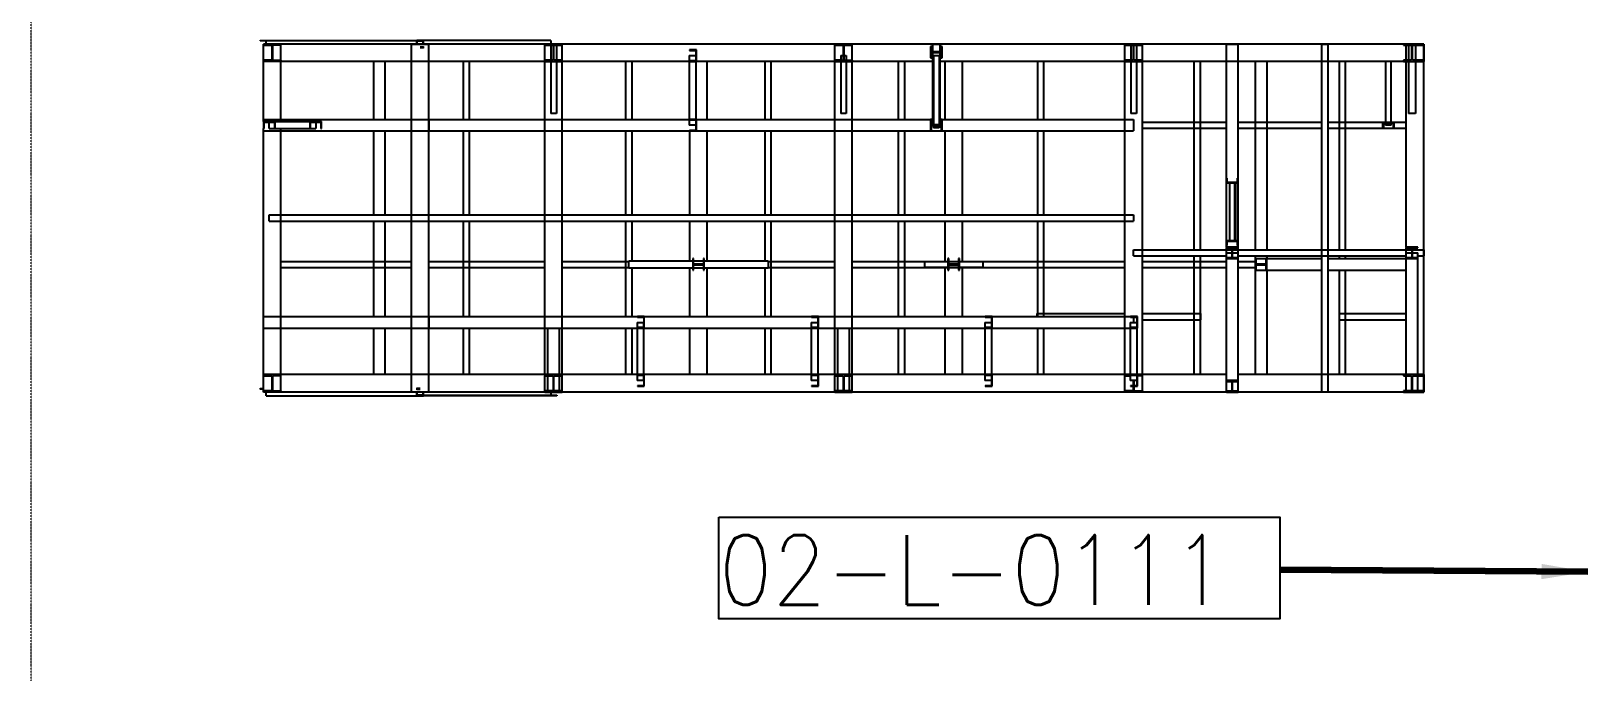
# Model space of a CAD drawing. Header units: inches. Extents: x 9 to 553326, y 5 to 186380.
# Drawn here: x 162965 to 176381, y 109157 to 114678 of the extents above; entities that cross this region are included whole.
import ezdxf

# ---------------------------------------------------------------- set-up
doc = ezdxf.new("R2010")
doc.units = ezdxf.units.IN
doc.header["$MEASUREMENT"] = 0
doc.linetypes.add('DIVIDE2', pattern=[0.625, 0.25, -0.125, 0, -0.125, 0, -0.125])
for name, color, linetype in [('_Auto', 7, 'Continuous'), ('CABLEROUTEALL-EMBED 1_DWG$0$DwgTemplate', 7, 'Continuous'), ('Pointers', 136, 'Continuous')]:
    doc.layers.add(name, color=color, linetype=linetype)
doc.layers.add('Layout', color=6, linetype='Continuous', lineweight=20)
doc.styles.add('HZTXT', font='txt_qlt.shx', dxfattribs={"width": 0.7, "bigfont": 'hztxt.shx'})
doc.dimstyles.new('ISO-25', dxfattribs={"dimtxt": 2.5, "dimasz": 2.5, "dimexe": 1.25, "dimexo": 0.625, "dimtad": 1, "dimtxsty": 'HZTXT', "dimcen": 2.5, "dimclrd": 256, "dimclre": 256, "dimclrt": 256, "dimadec": 4, "dimazin": 0, "dimtfac": 1, "dimtmove": 0, "dimatfit": 3, "dimfxl": 1, "dimlwd": -1, "dimlwe": -1, "dimarcsym": 0})

msp = doc.modelspace()

# ---------------------------------------------------------------- linework, layer by layer
at = {"layer": '_Auto', "color": 7, "linetype": 'Continuous'}
msp.add_lwpolyline([(168891, 110491), (173725, 110491), (173725, 109614), (168891, 109613)], close=True, dxfattribs=at)
at = {"layer": 'CABLEROUTEALL-EMBED 1_DWG$0$DwgTemplate', "color": 252, "linetype": 'Continuous'}
for p, q in [((164938, 114599), (166288, 114599)), ((164938, 114594), (164938, 114599)), ((166288, 114594), (164938, 114594)), ((164991, 114567), (164991, 114594)), ((166287, 114594), (166287, 114567)), ((166345, 114599), (166288, 114599)), ((166288, 114599), (166288, 114594)), ((166288, 114594), (166341, 114594)), ((166292, 114567), (166292, 114594)), ((166341, 114594), (166341, 114567)), ((167442, 114599), (166345, 114599)), ((166345, 114567), (166345, 114599)), ((167442, 114599), (167442, 114567)), ((164967, 114417), (164967, 114567)), ((167392, 114567), (164967, 114567)), ((164967, 113900), (164967, 114567)), ((164967, 114567), (165117, 114567)), ((164967, 114567), (164967, 114557)), ((165117, 114567), (164967, 114567)), ((164967, 114557), (165038, 114557)), ((165038, 114557), (165038, 114427)), ((165045, 114557), (165045, 114427)), ((165117, 114557), (165045, 114557)), ((165117, 113898), (165117, 114567)), ((165117, 114557), (165117, 114567)), ((166242, 114567), (166392, 114567)), ((166242, 111568), (166242, 114567)), ((166346, 114541), (166317, 114541)), ((166317, 114536), (166346, 114536)), ((166346, 114541), (166351, 114541)), ((166346, 114536), (166346, 114541)), ((166351, 114536), (166346, 114536)), ((166392, 111568), (166392, 114567)), ((167392, 114567), (167392, 114557)), ((167542, 114567), (167392, 114567)), ((167392, 114427), (167392, 114557)), ((167392, 114557), (167463, 114557)), ((167443, 114567), (167443, 113968)), ((167443, 114567), (167491, 114567)), ((167463, 114557), (167463, 114427)), ((167470, 114557), (167542, 114557)), ((167470, 114427), (167470, 114557)), ((167491, 114567), (167491, 113968)), ((172391, 114567), (167542, 114567)), ((167542, 114557), (167542, 114567)), ((167542, 114427), (167542, 114557)), ((168636, 114467), (168696, 114467)), ((168636, 114467), (168636, 113868)), ((168699, 114517), (168639, 114517)), ((168639, 114517), (168639, 114512)), ((168639, 114512), (168694, 114512)), ((168694, 114512), (168694, 114422)), ((168696, 113868), (168696, 114467)), ((168699, 114417), (168699, 114517)), ((169891, 114567), (170041, 114567)), ((169891, 114566), (169891, 114567)), ((170041, 114567), (169891, 114567)), ((169891, 114567), (169891, 114566)), ((169891, 114566), (169891, 114556)), ((170041, 114566), (169891, 114566)), ((169891, 114426), (169891, 114556)), ((169891, 114556), (169963, 114556)), ((169942, 114467), (169942, 113968)), ((169942, 114467), (169990, 114467)), ((169963, 114556), (169963, 114426)), ((169970, 114556), (170041, 114556)), ((169970, 114426), (169970, 114556)), ((169990, 114467), (169990, 113968)), ((170041, 114566), (170041, 114567)), ((170041, 114566), (170041, 114567)), ((170041, 114556), (170041, 114566)), ((170041, 114426), (170041, 114556)), ((170724, 114547), (170716, 114547)), ((170716, 114547), (170716, 114447)), ((170716, 114447), (170724, 114447)), ((170724, 114500), (170724, 114547)), ((170808, 114500), (170724, 114500)), ((170724, 114494), (170808, 114494)), ((170724, 114447), (170724, 114494)), ((170735, 114567), (170798, 114567)), ((170735, 114500), (170735, 114567)), ((170735, 113871), (170735, 114494)), ((170742, 114467), (170790, 114467)), ((170742, 114467), (170742, 113845)), ((170790, 114467), (170790, 113845)), ((170798, 114500), (170798, 114567)), ((170798, 113871), (170798, 114494)), ((170816, 114547), (170808, 114547)), ((170808, 114547), (170808, 114500)), ((170808, 114494), (170808, 114447)), ((170808, 114447), (170816, 114447)), ((170816, 114447), (170816, 114547)), ((172391, 114567), (172391, 114557)), ((172541, 114567), (172391, 114567)), ((172391, 114557), (172462, 114557)), ((172391, 114427), (172391, 114557)), ((172442, 114567), (172442, 113968)), ((172442, 114567), (172490, 114567)), ((172462, 114557), (172462, 114427)), ((172469, 114557), (172541, 114557)), ((172469, 114427), (172469, 114557)), ((172490, 114567), (172490, 113968)), ((174791, 114567), (172541, 114567)), ((172541, 114557), (172541, 114567)), ((172541, 114427), (172541, 114557)), ((173266, 114567), (173366, 114567)), ((173266, 113411), (173266, 114567)), ((173366, 113411), (173366, 114567)), ((174089, 111568), (174089, 114567)), ((174089, 114567), (174142, 114567)), ((174142, 111568), (174142, 114567)), ((174941, 114567), (174791, 114567)), ((174791, 114567), (174791, 114557)), ((174791, 114557), (174862, 114557)), ((174816, 114427), (174816, 114557)), ((174836, 114567), (174896, 114567)), ((174836, 114567), (174836, 113968)), ((174862, 114557), (174862, 114427)), ((174869, 114557), (174941, 114557)), ((174869, 114427), (174869, 114557)), ((174896, 114567), (174896, 113968)), ((174941, 114567), (174966, 114567)), ((174966, 114567), (174941, 114567)), ((174966, 114567), (174941, 114567)), ((174941, 114557), (174941, 114567)), ((174941, 114557), (174966, 114557)), ((174966, 111568), (174966, 114567)), ((174966, 114567), (174966, 114417)), ((174966, 114557), (174966, 114567)), ((164967, 114417), (164967, 114427)), ((165038, 114427), (164967, 114427)), ((167392, 114417), (164967, 114417)), ((165117, 114417), (164967, 114417)), ((165045, 114427), (165117, 114427)), ((165117, 114427), (165117, 114417)), ((165917, 113918), (165917, 114417)), ((166017, 113918), (166017, 114417)), ((166690, 113918), (166690, 114417)), ((166743, 113918), (166743, 114417)), ((167392, 114427), (167392, 114417)), ((167463, 114427), (167392, 114427)), ((167392, 111718), (167392, 114417)), ((167392, 114417), (167542, 114417)), ((167542, 114427), (167470, 114427)), ((167542, 114417), (167542, 114427)), ((167542, 111718), (167542, 114417)), ((168636, 114417), (167542, 114417)), ((168090, 113918), (168090, 114417)), ((168143, 113918), (168143, 114417)), ((168639, 114422), (168639, 114417)), ((168694, 114422), (168639, 114422)), ((168639, 114417), (168699, 114417)), ((169891, 114417), (168699, 114417)), ((168791, 113918), (168791, 114417)), ((169290, 113918), (169290, 114417)), ((169343, 113918), (169343, 114417)), ((169891, 114426), (169891, 114427)), ((169942, 114427), (169891, 114427)), ((169891, 114426), (169891, 114416)), ((169963, 114426), (169891, 114426)), ((169891, 111718), (169891, 114416)), ((169891, 114416), (170041, 114416)), ((170041, 114426), (169970, 114426)), ((169990, 114427), (170041, 114427)), ((170041, 114427), (170041, 114426)), ((170041, 114416), (170041, 114426)), ((170742, 114417), (170041, 114417)), ((170041, 111718), (170041, 114416)), ((170440, 113918), (170440, 114417)), ((170493, 113918), (170493, 114417)), ((172391, 114417), (170790, 114417)), ((170841, 113918), (170841, 114417)), ((170991, 113918), (170991, 114417)), ((171640, 113918), (171640, 114417)), ((171693, 113918), (171693, 114417)), ((172462, 114427), (172391, 114427)), ((172391, 114427), (172391, 114417)), ((172391, 114417), (172541, 114417)), ((172391, 111568), (172391, 114417)), ((172541, 114427), (172469, 114427)), ((172541, 114417), (172541, 114427)), ((174791, 114417), (172541, 114417)), ((172541, 111568), (172541, 114417)), ((172989, 112794), (172989, 114417)), ((173042, 112794), (173042, 114417)), ((173516, 112794), (173516, 114417)), ((173616, 112794), (173616, 114417)), ((174239, 112794), (174239, 114417)), ((174292, 112794), (174292, 114417)), ((174638, 114417), (174638, 113868)), ((174686, 113868), (174686, 114417)), ((174791, 114427), (174791, 114417)), ((174862, 114427), (174791, 114427)), ((174791, 114417), (174941, 114417)), ((174816, 112818), (174816, 114417)), ((174941, 114427), (174869, 114427)), ((174966, 114427), (174941, 114427)), ((174941, 114417), (174941, 114427)), ((174966, 114417), (174941, 114417)), ((174941, 114417), (174966, 114417)), ((174966, 114417), (174966, 114427)), ((164967, 113900), (164967, 113918)), ((164967, 113918), (166391, 113918)), ((166391, 113918), (168636, 113918)), ((166391, 113818), (166391, 113918)), ((166391, 113918), (166391, 113818)), ((167491, 113968), (167443, 113968)), ((168639, 113918), (168639, 113913)), ((168699, 113918), (168639, 113918)), ((168639, 113913), (168694, 113913)), ((168694, 113913), (168694, 113823)), ((168699, 113918), (170716, 113918)), ((168699, 113818), (168699, 113918)), ((169990, 113968), (169942, 113968)), ((170724, 113918), (170716, 113918)), ((170716, 113918), (170716, 113818)), ((170724, 113918), (170742, 113918)), ((170724, 113871), (170724, 113918)), ((170790, 113918), (170808, 113918)), ((170816, 113918), (170808, 113918)), ((170808, 113918), (170808, 113871)), ((170816, 113918), (172466, 113918)), ((170816, 113818), (170816, 113918)), ((172490, 113968), (172442, 113968)), ((172466, 113918), (172466, 113818)), ((174896, 113968), (174836, 113968)), ((164967, 113900), (164967, 113840)), ((165067, 113900), (164967, 113900)), ((164967, 113840), (164972, 113840)), ((164967, 111568), (164967, 113840)), ((164967, 113818), (164967, 113840)), ((164967, 113818), (166391, 113818)), ((164972, 113895), (165062, 113895)), ((164972, 113840), (164972, 113895)), ((165017, 113838), (165017, 113898)), ((165417, 113898), (165017, 113898)), ((165017, 113838), (165417, 113838)), ((165062, 113895), (165062, 113840)), ((165062, 113840), (165067, 113840)), ((165067, 113840), (165067, 113900)), ((165117, 111568), (165117, 113838)), ((165367, 113900), (165367, 113840)), ((165467, 113900), (165367, 113900)), ((165367, 113840), (165372, 113840)), ((165372, 113895), (165462, 113895)), ((165372, 113840), (165372, 113895)), ((165417, 113898), (165417, 113838)), ((165462, 113895), (165462, 113840)), ((165462, 113840), (165467, 113840)), ((165467, 113840), (165467, 113900)), ((165917, 113094), (165917, 113818)), ((166017, 113094), (166017, 113818)), ((166391, 113818), (168639, 113818)), ((166690, 113094), (166690, 113818)), ((166743, 113094), (166743, 113818)), ((168090, 113094), (168090, 113818)), ((168143, 113094), (168143, 113818)), ((168696, 113868), (168636, 113868)), ((168639, 113823), (168639, 113818)), ((168694, 113823), (168639, 113823)), ((168639, 113818), (168699, 113818)), ((168641, 113094), (168641, 113818)), ((168699, 113818), (170716, 113818)), ((168791, 113094), (168791, 113818)), ((169290, 113094), (169290, 113818)), ((169343, 113094), (169343, 113818)), ((170440, 113094), (170440, 113818)), ((170493, 113094), (170493, 113818)), ((170716, 113818), (170724, 113818)), ((170808, 113871), (170724, 113871)), ((170724, 113818), (170724, 113865)), ((170724, 113865), (170808, 113865)), ((170724, 113818), (170808, 113818)), ((170790, 113845), (170742, 113845)), ((170808, 113865), (170808, 113818)), ((170808, 113818), (170816, 113818)), ((170816, 113818), (172466, 113818)), ((170841, 113094), (170841, 113818)), ((170991, 113094), (170991, 113818)), ((171640, 113094), (171640, 113818)), ((171693, 113094), (171693, 113818)), ((172541, 113894), (173266, 113894)), ((172541, 113841), (173266, 113841)), ((173366, 113894), (174089, 113894)), ((173366, 113841), (174089, 113841)), ((174142, 113894), (174638, 113894)), ((174142, 113841), (174816, 113841)), ((174612, 113892), (174612, 113844)), ((174712, 113892), (174612, 113892)), ((174612, 113844), (174621, 113844)), ((174621, 113844), (174621, 113886)), ((174621, 113886), (174704, 113886)), ((174686, 113868), (174638, 113868)), ((174686, 113894), (174816, 113894)), ((174704, 113886), (174704, 113844)), ((174704, 113844), (174712, 113844)), ((174712, 113844), (174712, 113892)), ((173264, 113411), (173264, 113370)), ((173272, 113411), (173264, 113411)), ((173264, 113370), (173366, 113370)), ((173266, 112871), (173266, 113370)), ((173272, 113374), (173272, 113411)), ((173358, 113374), (173272, 113374)), ((173294, 112871), (173294, 113370)), ((173334, 113370), (173334, 112871)), ((173345, 113370), (173345, 112871)), ((173345, 113370), (173345, 112871)), ((173366, 113411), (173358, 113411)), ((173358, 113411), (173358, 113374)), ((173366, 113370), (173366, 113411)), ((173366, 112871), (173366, 113370)), ((165017, 113094), (172466, 113094)), ((165017, 113041), (165017, 113094)), ((165017, 113041), (172466, 113041)), ((165917, 112218), (165917, 113041)), ((166017, 112218), (166017, 113041)), ((166690, 112218), (166690, 113041)), ((166743, 112218), (166743, 113041)), ((168090, 112218), (168090, 113041)), ((168143, 112698), (168143, 113041)), ((168641, 112698), (168641, 113041)), ((168791, 112698), (168791, 113041)), ((169290, 112698), (169290, 113041)), ((169343, 112218), (169343, 113041)), ((170440, 112218), (170440, 113041)), ((170493, 112218), (170493, 113041)), ((170841, 112692), (170841, 113041)), ((170991, 112692), (170991, 113041)), ((171640, 112218), (171640, 113041)), ((171693, 112218), (171693, 113041)), ((172466, 113094), (172466, 113041)), ((173264, 112871), (173264, 112830)), ((173366, 112871), (173264, 112871)), ((173264, 112830), (173272, 112830)), ((173266, 112818), (173266, 112830)), ((173272, 112867), (173358, 112867)), ((173272, 112830), (173272, 112867)), ((173358, 112867), (173358, 112830)), ((173358, 112830), (173366, 112830)), ((173366, 112830), (173366, 112871)), ((173366, 112818), (173366, 112830)), ((168116, 112638), (168116, 112698)), ((168116, 112698), (169316, 112698)), ((168674, 112718), (168666, 112718)), ((168666, 112718), (168666, 112618)), ((168674, 112671), (168674, 112718)), ((168766, 112718), (168758, 112718)), ((168758, 112718), (168758, 112671)), ((168766, 112618), (168766, 112718)), ((169316, 112698), (169316, 112638)), ((170874, 112718), (170866, 112718)), ((170866, 112718), (170866, 112618)), ((170874, 112671), (170874, 112718)), ((170958, 112718), (170958, 112671)), ((170966, 112718), (170958, 112718)), ((170966, 112618), (170966, 112718)), ((172466, 112741), (172466, 112794)), ((172466, 112794), (173313, 112794)), ((172466, 112741), (173266, 112741)), ((172989, 111718), (172989, 112741)), ((173042, 111718), (173042, 112741)), ((173266, 112818), (173266, 112810)), ((173366, 112818), (173266, 112818)), ((173266, 112810), (173313, 112810)), ((173266, 112768), (173266, 112810)), ((173266, 111568), (173266, 112768)), ((173266, 112768), (173366, 112768)), ((173313, 112726), (173266, 112726)), ((173266, 112726), (173266, 112718)), ((173266, 112718), (173366, 112718)), ((173313, 112810), (173313, 112726)), ((173319, 112726), (173319, 112810)), ((173319, 112810), (173366, 112810)), ((173319, 112794), (174863, 112794)), ((173366, 112726), (173319, 112726)), ((173366, 112810), (173366, 112818)), ((173366, 112768), (173366, 112810)), ((173366, 111568), (173366, 112768)), ((173366, 112741), (174816, 112741)), ((173366, 112718), (173366, 112726)), ((173513, 112718), (173513, 112618)), ((173521, 112718), (173513, 112718)), ((173515, 112618), (173515, 112718)), ((173515, 112718), (174089, 112718)), ((173516, 112718), (173516, 112741)), ((173521, 112671), (173521, 112718)), ((173613, 112718), (173605, 112718)), ((173605, 112718), (173605, 112671)), ((173613, 112618), (173613, 112718)), ((173616, 112718), (173616, 112741)), ((174142, 112718), (174816, 112718)), ((174239, 112718), (174239, 112741)), ((174292, 112718), (174292, 112741)), ((174916, 112818), (174816, 112818)), ((174816, 112818), (174816, 112810)), ((174816, 112768), (174816, 112810)), ((174816, 112810), (174863, 112810)), ((174816, 111568), (174816, 112768)), ((174816, 112768), (174916, 112768)), ((174816, 112726), (174816, 112718)), ((174863, 112726), (174816, 112726)), ((174816, 112718), (174916, 112718)), ((174863, 112810), (174863, 112726)), ((174869, 112810), (174916, 112810)), ((174869, 112726), (174869, 112810)), ((174869, 112794), (174966, 112794)), ((174916, 112726), (174869, 112726)), ((174916, 112810), (174916, 112818)), ((174916, 111568), (174916, 112768)), ((174916, 112741), (174966, 112741)), ((174916, 112718), (174916, 112726)), ((174966, 112794), (174966, 112741)), ((165117, 112694), (166242, 112694)), ((165117, 112641), (166242, 112641)), ((166392, 112694), (167392, 112694)), ((166392, 112641), (167392, 112641)), ((167542, 112694), (168116, 112694)), ((167542, 112641), (168116, 112641)), ((168116, 112638), (169316, 112638)), ((168143, 112218), (168143, 112638)), ((168641, 112218), (168641, 112638)), ((168666, 112618), (168674, 112618)), ((168758, 112671), (168674, 112671)), ((168674, 112665), (168758, 112665)), ((168674, 112618), (168674, 112665)), ((168758, 112665), (168758, 112618)), ((168758, 112618), (168766, 112618)), ((168791, 112218), (168791, 112638)), ((169290, 112218), (169290, 112638)), ((169316, 112694), (169891, 112694)), ((169316, 112641), (169891, 112641)), ((170041, 112694), (170866, 112694)), ((170041, 112641), (170866, 112641)), ((170666, 112692), (171166, 112692)), ((170666, 112644), (170666, 112692)), ((170666, 112644), (171166, 112644)), ((170841, 112218), (170841, 112644)), ((170866, 112618), (170874, 112618)), ((170874, 112694), (170958, 112694)), ((170958, 112671), (170874, 112671)), ((170874, 112665), (170958, 112665)), ((170874, 112618), (170874, 112665)), ((170874, 112641), (170958, 112641)), ((170958, 112665), (170958, 112618)), ((170958, 112618), (170966, 112618)), ((170966, 112694), (172391, 112694)), ((170966, 112641), (172391, 112641)), ((170991, 112218), (170991, 112644)), ((171166, 112692), (171166, 112644)), ((172541, 112694), (173266, 112694)), ((172541, 112641), (173266, 112641)), ((173366, 112694), (173513, 112694)), ((173366, 112641), (173513, 112641)), ((173513, 112618), (173521, 112618)), ((173515, 112618), (174089, 112618)), ((173516, 111718), (173516, 112618)), ((173605, 112671), (173521, 112671)), ((173521, 112618), (173521, 112665)), ((173521, 112665), (173605, 112665)), ((173605, 112665), (173605, 112618)), ((173605, 112618), (173613, 112618)), ((173616, 111718), (173616, 112618)), ((174142, 112618), (174816, 112618)), ((174239, 111718), (174239, 112618)), ((174292, 111718), (174292, 112618)), ((164967, 112218), (166391, 112218)), ((164967, 112118), (164967, 112218)), ((166391, 112218), (168189, 112218)), ((166391, 112118), (166391, 112218)), ((166391, 112218), (166391, 112118)), ((168186, 112168), (168186, 111668)), ((168186, 112168), (168246, 112168)), ((168249, 112218), (168189, 112218)), ((168189, 112218), (168189, 112213)), ((168189, 112213), (168244, 112213)), ((168244, 112213), (168244, 112123)), ((168246, 111668), (168246, 112168)), ((168249, 112118), (168249, 112218)), ((168249, 112218), (169689, 112218)), ((169686, 112168), (169686, 111668)), ((169686, 112168), (169746, 112168)), ((169689, 112218), (169689, 112213)), ((169749, 112218), (169689, 112218)), ((169689, 112213), (169744, 112213)), ((169744, 112213), (169744, 112123)), ((169746, 111668), (169746, 112168)), ((169749, 112218), (171186, 112218)), ((169749, 112118), (169749, 112218)), ((171184, 112168), (171244, 112168)), ((171184, 112168), (171184, 111668)), ((171246, 112218), (171186, 112218)), ((171186, 112218), (171186, 112213)), ((171186, 112213), (171241, 112213)), ((171241, 112213), (171241, 112123)), ((171244, 111668), (171244, 112168)), ((171246, 112218), (172438, 112218)), ((171246, 112118), (171246, 112218)), ((171636, 112218), (171636, 112244)), ((171636, 112244), (172391, 112244)), ((172436, 112168), (172496, 112168)), ((172436, 112168), (172436, 111668)), ((172498, 112218), (172438, 112218)), ((172438, 112218), (172438, 112213)), ((172438, 112213), (172493, 112213)), ((172466, 112213), (172466, 112168)), ((172493, 112213), (172493, 112123)), ((172496, 111668), (172496, 112168)), ((172498, 112118), (172498, 112218)), ((172541, 112244), (173041, 112244)), ((172541, 112191), (173041, 112191)), ((173041, 112244), (173041, 112191)), ((174239, 112191), (174239, 112244)), ((174239, 112244), (174816, 112244)), ((174239, 112191), (174816, 112191)), ((164967, 112118), (166391, 112118)), ((165917, 111718), (165917, 112118)), ((166017, 111718), (166017, 112118)), ((166391, 112118), (167417, 112118)), ((166690, 111718), (166690, 112118)), ((166743, 111718), (166743, 112118)), ((167417, 112118), (167517, 112118)), ((167417, 111568), (167417, 112118)), ((167517, 112118), (168186, 112118)), ((167517, 111568), (167517, 112118)), ((168090, 111718), (168090, 112118)), ((168143, 111718), (168143, 112118)), ((168244, 112123), (168189, 112123)), ((168189, 112123), (168189, 112118)), ((168189, 112118), (168249, 112118)), ((168249, 112118), (169686, 112118)), ((168641, 111718), (168641, 112118)), ((168791, 111718), (168791, 112118)), ((169290, 111718), (169290, 112118)), ((169343, 111718), (169343, 112118)), ((169689, 112123), (169689, 112118)), ((169744, 112123), (169689, 112123)), ((169689, 112118), (169749, 112118)), ((169749, 112118), (169916, 112118)), ((169916, 112118), (170016, 112118)), ((169916, 111568), (169916, 112118)), ((170016, 112118), (171184, 112118)), ((170016, 111568), (170016, 112118)), ((170440, 111718), (170440, 112118)), ((170493, 111718), (170493, 112118)), ((170841, 111718), (170841, 112118)), ((170991, 111718), (170991, 112118)), ((171186, 112123), (171186, 112118)), ((171241, 112123), (171186, 112123)), ((171186, 112118), (171246, 112118)), ((171246, 112118), (172436, 112118)), ((171640, 111718), (171640, 112118)), ((171693, 111718), (171693, 112118)), ((172493, 112123), (172438, 112123)), ((172438, 112123), (172438, 112118)), ((172438, 112118), (172498, 112118)), ((165117, 111718), (164967, 111718)), ((164967, 111718), (164967, 111708)), ((164967, 111568), (164967, 111718)), ((167392, 111718), (164967, 111718)), ((164967, 111708), (165038, 111708)), ((165038, 111708), (165038, 111578)), ((165045, 111708), (165045, 111578)), ((165117, 111708), (165045, 111708)), ((165117, 111708), (165117, 111718)), ((167542, 111718), (167392, 111718)), ((167392, 111718), (167392, 111708)), ((167392, 111578), (167392, 111708)), ((167392, 111708), (167463, 111708)), ((167463, 111708), (167463, 111578)), ((167470, 111578), (167470, 111708)), ((167470, 111708), (167542, 111708)), ((167542, 111708), (167542, 111718)), ((168186, 111718), (167542, 111718)), ((167542, 111578), (167542, 111708)), ((168246, 111668), (168186, 111668)), ((168189, 111718), (168189, 111713)), ((168249, 111718), (168189, 111718)), ((168189, 111713), (168244, 111713)), ((168189, 111623), (168189, 111618)), ((168244, 111623), (168189, 111623)), ((168244, 111713), (168244, 111623)), ((168249, 111618), (168249, 111718)), ((169686, 111718), (168249, 111718)), ((169746, 111668), (169686, 111668)), ((169689, 111718), (169689, 111713)), ((169749, 111718), (169689, 111718)), ((169689, 111713), (169744, 111713)), ((169689, 111623), (169689, 111618)), ((169744, 111623), (169689, 111623)), ((169744, 111713), (169744, 111623)), ((169749, 111618), (169749, 111718)), ((169891, 111718), (169749, 111718)), ((170041, 111718), (169891, 111718)), ((169891, 111718), (169891, 111708)), ((169891, 111578), (169891, 111708)), ((169891, 111708), (169963, 111708)), ((169963, 111708), (169963, 111578)), ((169970, 111578), (169970, 111708)), ((169970, 111708), (170041, 111708)), ((170041, 111708), (170041, 111718)), ((171184, 111718), (170041, 111718)), ((170041, 111578), (170041, 111708)), ((171244, 111668), (171184, 111668)), ((171186, 111718), (171186, 111713)), ((171246, 111718), (171186, 111718)), ((171186, 111713), (171241, 111713)), ((171241, 111623), (171186, 111623)), ((171186, 111623), (171186, 111618)), ((171241, 111713), (171241, 111623)), ((172436, 111718), (171246, 111718)), ((171246, 111618), (171246, 111718)), ((172391, 111718), (172391, 111708)), ((172436, 111718), (172391, 111718)), ((172391, 111708), (172436, 111708)), ((172496, 111668), (172436, 111668)), ((172438, 111718), (172438, 111713)), ((172498, 111718), (172438, 111718)), ((172438, 111713), (172493, 111713)), ((172438, 111623), (172438, 111618)), ((172493, 111623), (172438, 111623)), ((172462, 111668), (172462, 111623)), ((172469, 111668), (172469, 111623)), ((172493, 111713), (172493, 111623)), ((172498, 111618), (172498, 111718)), ((173266, 111718), (172498, 111718)), ((172541, 111718), (172498, 111718)), ((172541, 111708), (172498, 111708)), ((172541, 111708), (172541, 111718)), ((173266, 111668), (173266, 111660)), ((173366, 111668), (173266, 111668)), ((173266, 111660), (173313, 111660)), ((173313, 111660), (173313, 111576)), ((173319, 111660), (173366, 111660)), ((173319, 111576), (173319, 111660)), ((174791, 111718), (173366, 111718)), ((173366, 111660), (173366, 111668)), ((174941, 111718), (174791, 111718)), ((174791, 111718), (174791, 111708)), ((174791, 111708), (174862, 111708)), ((174862, 111708), (174862, 111578)), ((174869, 111578), (174869, 111708)), ((174869, 111708), (174941, 111708)), ((174966, 111718), (174941, 111718)), ((174966, 111718), (174941, 111718)), ((174941, 111708), (174941, 111718)), ((174941, 111708), (174966, 111708)), ((174966, 111718), (174966, 111568)), ((174966, 111708), (174966, 111718)), ((164938, 111599), (164967, 111599)), ((164938, 111594), (164938, 111599)), ((164967, 111594), (164938, 111594)), ((165038, 111578), (164967, 111578)), ((164967, 111568), (164967, 111578)), ((165117, 111568), (164967, 111568)), ((165117, 111568), (164967, 111568)), ((167392, 111568), (164967, 111568)), ((164991, 111536), (164991, 111568)), ((164991, 111536), (166287, 111536)), ((165045, 111578), (165117, 111578)), ((165117, 111578), (165117, 111568)), ((166392, 111568), (166242, 111568)), ((166282, 111599), (166288, 111599)), ((166288, 111594), (166282, 111594)), ((166287, 111568), (166287, 111536)), ((166287, 111536), (166346, 111536)), ((166317, 111599), (166288, 111599)), ((166288, 111599), (166288, 111594)), ((166288, 111594), (166317, 111594)), ((166292, 111541), (166292, 111568)), ((166346, 111541), (166292, 111541)), ((166341, 111568), (166341, 111541)), ((166345, 111541), (166345, 111568)), ((166346, 111541), (167496, 111541)), ((166346, 111536), (166346, 111541)), ((167496, 111536), (166346, 111536)), ((167392, 111578), (167392, 111568)), ((167463, 111578), (167392, 111578)), ((167392, 111568), (167542, 111568)), ((167517, 111568), (167417, 111568)), ((167442, 111568), (167442, 111541)), ((167542, 111578), (167470, 111578)), ((167496, 111541), (167496, 111536)), ((167542, 111568), (167542, 111578)), ((169891, 111568), (167542, 111568)), ((168189, 111618), (168249, 111618)), ((169689, 111618), (169749, 111618)), ((169891, 111578), (169891, 111568)), ((169963, 111578), (169891, 111578)), ((169891, 111568), (170041, 111568)), ((170016, 111568), (169916, 111568)), ((170041, 111578), (169970, 111578)), ((170041, 111568), (170041, 111578)), ((173266, 111568), (170041, 111568)), ((171186, 111618), (171246, 111618)), ((172462, 111578), (172391, 111578)), ((172391, 111568), (172391, 111578)), ((172541, 111568), (172391, 111568)), ((172541, 111568), (172391, 111568)), ((172438, 111618), (172498, 111618)), ((172462, 111618), (172462, 111578)), ((172469, 111618), (172469, 111578)), ((172469, 111578), (172541, 111578)), ((172541, 111578), (172541, 111568)), ((173313, 111576), (173266, 111576)), ((173266, 111576), (173266, 111568)), ((173366, 111568), (173266, 111568)), ((173266, 111568), (173366, 111568)), ((173366, 111576), (173319, 111576)), ((173366, 111568), (173366, 111576)), ((174791, 111568), (173366, 111568)), ((174142, 111568), (174089, 111568)), ((174862, 111578), (174791, 111578)), ((174791, 111578), (174791, 111568)), ((174791, 111568), (174941, 111568)), ((174916, 111568), (174816, 111568)), ((174941, 111578), (174869, 111578)), ((174966, 111578), (174941, 111578)), ((174941, 111568), (174941, 111578)), ((174966, 111568), (174941, 111568)), ((174966, 111568), (174941, 111568)), ((174941, 111568), (174966, 111568)), ((174966, 111568), (174966, 111578))]:
    msp.add_line(p, q, dxfattribs=at)
at = {"layer": 'Layout', "linetype": 'DIVIDE2', "ltscale": 10}
msp.add_line((162965, 73708), (162965, 123708), dxfattribs=at)

# ---------------------------------------------------------------- texts
at = {"layer": '_Auto', "color": 7, "style": 'HZTXT', "width": 0.9}
msp.add_text('02-L-0111', height=599.9, dxfattribs=at).set_placement((168891, 109735))

# ---------------------------------------------------------------- leaders
at = {"layer": 'Pointers'}
msp.add_leader([(176381, 110019), (173725, 110035)], dimstyle='ISO-25', override={"dimasz": 400, "dimtad": 0, "dimclrd": 136, "dimlwd": 65534}, dxfattribs=at)

doc.saveas('drawing.dxf')
